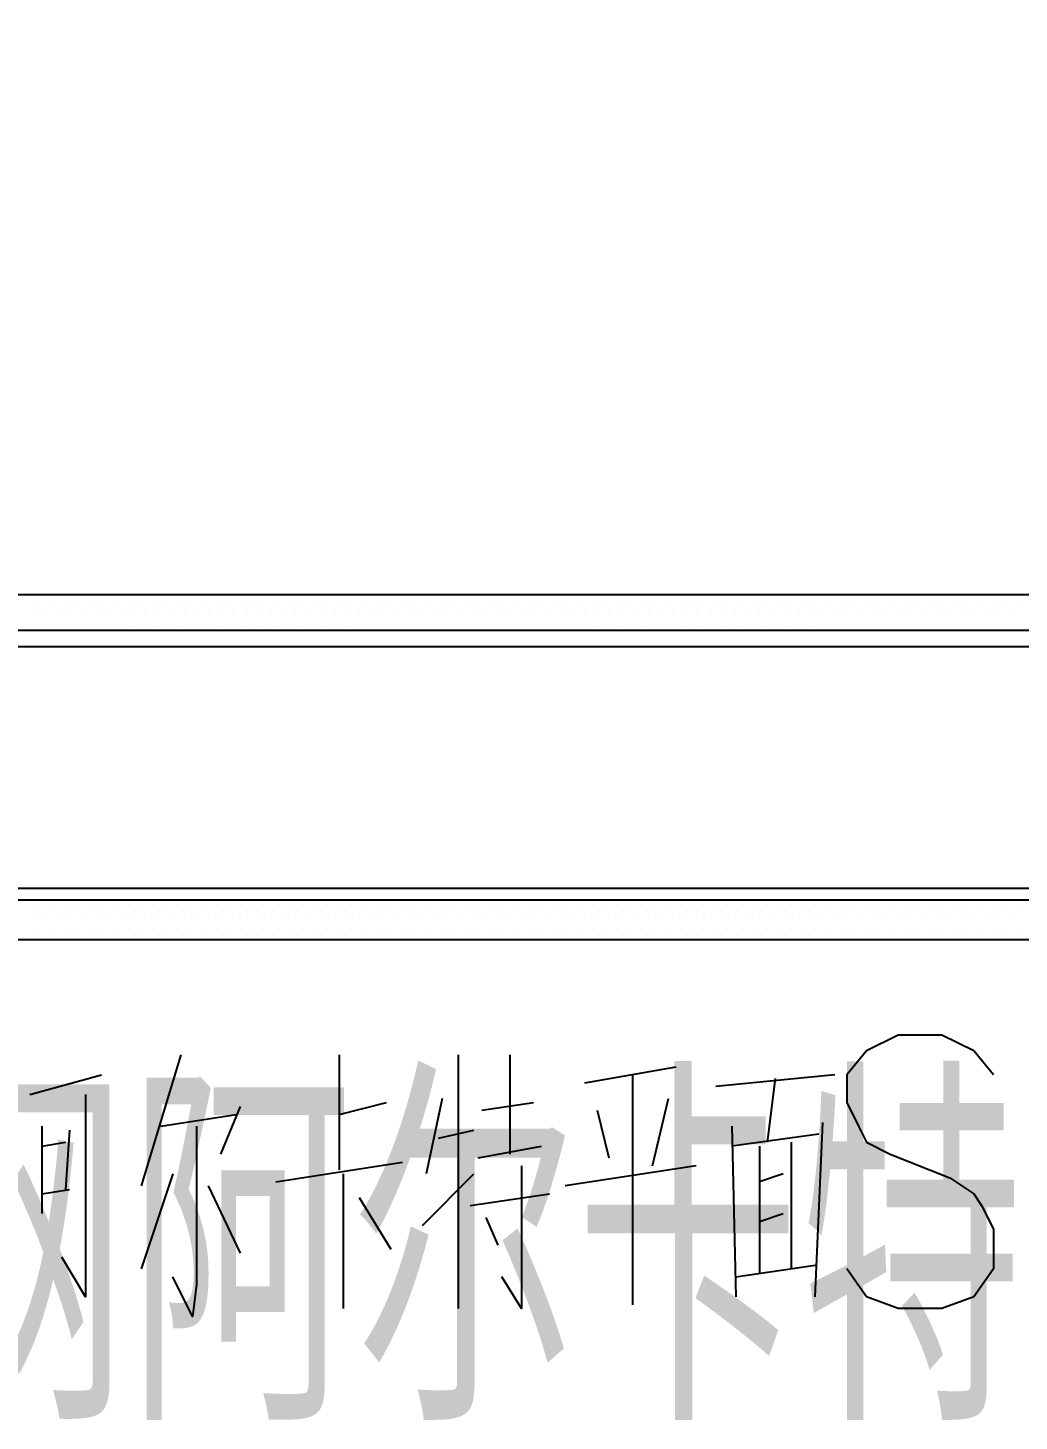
# Model space of a CAD drawing. Header units: metres. Extents: x 17 to 1264, y 17 to 859.
# Drawn here: x 277.8 to 313.8, y 98.7 to 149.3 of the extents above; entities that cross this region are included whole.
import ezdxf

# ---------------------------------------------------------------- set-up
doc = ezdxf.new("R2010")
doc.units = ezdxf.units.M
for name, color, linetype in [('LINES', 7, 'Continuous'), ('POLYLINES', 4, 'Continuous'), ('RECTS', 7, 'Continuous'), ('TEXTS', 3, 'Continuous')]:
    doc.layers.add(name, color=color, linetype=linetype)

msp = doc.modelspace()

# ---------------------------------------------------------------- linework, layer by layer
at = {"layer": 'LINES'}
for p, q in [((278.06, 128.02), (278.06, 128.02)), ((278.2, 128.45), (278.2, 128.45)), ((278.49, 128.02), (278.49, 128.02)), ((278.78, 128.45), (278.78, 128.45)), ((278.92, 128.02), (278.92, 128.02)), ((279.21, 128.45), (279.21, 128.45)), ((279.35, 128.02), (279.35, 128.02)), ((279.64, 128.45), (279.64, 128.45)), ((279.79, 128.02), (279.79, 128.02)), ((280.07, 128.45), (280.07, 128.45)), ((280.36, 128.02), (280.36, 128.02)), ((280.51, 128.45), (280.51, 128.45)), ((280.79, 128.02), (280.79, 128.02)), ((280.94, 128.45), (280.94, 128.45)), ((281.23, 128.02), (281.23, 128.02)), ((281.51, 128.45), (281.51, 128.45)), ((281.66, 128.02), (281.66, 128.02)), ((281.95, 128.45), (281.95, 128.45)), ((282.09, 128.02), (282.09, 128.02)), ((282.38, 128.45), (282.38, 128.45)), ((282.52, 128.02), (282.52, 128.02)), ((282.81, 128.45), (282.81, 128.45)), ((283.1, 128.02), (283.1, 128.02)), ((283.24, 128.45), (283.24, 128.45)), ((283.53, 128.02), (283.53, 128.02)), ((283.67, 128.45), (283.67, 128.45)), ((283.96, 128.02), (283.96, 128.02)), ((284.25, 128.45), (284.25, 128.45)), ((284.39, 128.02), (284.39, 128.02)), ((284.68, 128.45), (284.68, 128.45)), ((284.83, 128.02), (284.83, 128.02)), ((285.11, 128.45), (285.11, 128.45)), ((285.26, 128.02), (285.26, 128.02)), ((285.55, 128.45), (285.55, 128.45)), ((285.83, 128.02), (285.83, 128.02)), ((285.98, 128.45), (285.98, 128.45)), ((286.27, 128.02), (286.27, 128.02)), ((286.41, 128.45), (286.41, 128.45)), ((286.7, 128.02), (286.7, 128.02)), ((286.99, 128.45), (286.99, 128.45)), ((287.13, 128.02), (287.13, 128.02)), ((287.42, 128.45), (287.42, 128.45)), ((287.56, 128.02), (287.56, 128.02)), ((287.85, 128.45), (287.85, 128.45)), ((287.99, 128.02), (287.99, 128.02)), ((288.28, 128.45), (288.28, 128.45)), ((288.57, 128.02), (288.57, 128.02)), ((288.71, 128.45), (288.71, 128.45)), ((289, 128.02), (289, 128.02)), ((289.15, 128.45), (289.15, 128.45)), ((289.43, 128.02), (289.43, 128.02)), ((289.58, 128.45), (289.58, 128.45)), ((289.87, 128.02), (289.87, 128.02)), ((290.15, 128.45), (290.15, 128.45)), ((290.3, 128.02), (290.3, 128.02)), ((290.59, 128.45), (290.59, 128.45)), ((290.73, 128.02), (290.73, 128.02)), ((291.02, 128.45), (291.02, 128.45)), ((291.31, 128.02), (291.31, 128.02)), ((291.45, 128.45), (291.45, 128.45)), ((291.74, 128.02), (291.74, 128.02)), ((291.88, 128.45), (291.88, 128.45)), ((292.17, 128.02), (292.17, 128.02)), ((292.31, 128.45), (292.31, 128.45)), ((292.6, 128.02), (292.6, 128.02)), ((292.89, 128.45), (292.89, 128.45)), ((293.03, 128.02), (293.03, 128.02)), ((293.32, 128.45), (293.32, 128.45)), ((293.47, 128.02), (293.47, 128.02)), ((293.75, 128.45), (293.75, 128.45)), ((294.04, 128.02), (294.04, 128.02)), ((294.19, 128.45), (294.19, 128.45)), ((294.47, 128.02), (294.47, 128.02)), ((294.62, 128.45), (294.62, 128.45)), ((294.91, 128.02), (294.91, 128.02)), ((295.05, 128.45), (295.05, 128.45)), ((295.34, 128.02), (295.34, 128.02)), ((295.63, 128.45), (295.63, 128.45)), ((295.77, 128.02), (295.77, 128.02)), ((296.06, 128.45), (296.06, 128.45)), ((296.2, 128.02), (296.2, 128.02)), ((296.49, 128.45), (296.49, 128.45)), ((296.78, 128.02), (296.78, 128.02)), ((296.92, 128.45), (296.92, 128.45)), ((297.21, 128.02), (297.21, 128.02)), ((297.35, 128.45), (297.35, 128.45)), ((297.64, 128.02), (297.64, 128.02)), ((297.79, 128.45), (297.79, 128.45)), ((298.07, 128.02), (298.07, 128.02)), ((298.36, 128.45), (298.36, 128.45)), ((298.51, 128.02), (298.51, 128.02)), ((298.79, 128.45), (298.79, 128.45)), ((298.94, 128.02), (298.94, 128.02)), ((299.23, 128.45), (299.23, 128.45)), ((299.37, 128.02), (299.37, 128.02)), ((299.66, 128.45), (299.66, 128.45)), ((299.95, 128.02), (299.95, 128.02)), ((300.09, 128.45), (300.09, 128.45)), ((300.38, 128.02), (300.38, 128.02)), ((300.52, 128.45), (300.52, 128.45)), ((300.81, 128.02), (300.81, 128.02)), ((301.1, 128.45), (301.1, 128.45)), ((301.24, 128.02), (301.24, 128.02)), ((301.53, 128.45), (301.53, 128.45)), ((301.67, 128.02), (301.67, 128.02)), ((301.96, 128.45), (301.96, 128.45)), ((302.11, 128.02), (302.11, 128.02)), ((302.39, 128.45), (302.39, 128.45)), ((302.68, 128.02), (302.68, 128.02)), ((302.83, 128.45), (302.83, 128.45)), ((303.11, 128.02), (303.11, 128.02)), ((303.26, 128.45), (303.26, 128.45)), ((303.55, 128.02), (303.55, 128.02)), ((303.83, 128.45), (303.83, 128.45)), ((303.98, 128.02), (303.98, 128.02)), ((304.27, 128.45), (304.27, 128.45)), ((304.41, 128.02), (304.41, 128.02)), ((304.7, 128.45), (304.7, 128.45)), ((304.84, 128.02), (304.84, 128.02)), ((305.13, 128.45), (305.13, 128.45)), ((305.42, 128.02), (305.42, 128.02)), ((305.56, 128.45), (305.56, 128.45)), ((305.85, 128.02), (305.85, 128.02)), ((305.99, 128.45), (305.99, 128.45)), ((306.28, 128.02), (306.28, 128.02)), ((306.43, 128.45), (306.43, 128.45)), ((306.71, 128.02), (306.71, 128.02)), ((307, 128.45), (307, 128.45)), ((307.15, 128.02), (307.15, 128.02)), ((307.43, 128.45), (307.43, 128.45)), ((307.58, 128.02), (307.58, 128.02)), ((307.87, 128.45), (307.87, 128.45)), ((308.15, 128.02), (308.15, 128.02)), ((308.3, 128.45), (308.3, 128.45)), ((308.59, 128.02), (308.59, 128.02)), ((308.73, 128.45), (308.73, 128.45)), ((309.02, 128.02), (309.02, 128.02)), ((309.16, 128.45), (309.16, 128.45)), ((309.45, 128.02), (309.45, 128.02)), ((309.74, 128.45), (309.74, 128.45)), ((309.88, 128.02), (309.88, 128.02)), ((310.17, 128.45), (310.17, 128.45)), ((310.31, 128.02), (310.31, 128.02)), ((310.6, 128.45), (310.6, 128.45)), ((310.89, 128.02), (310.89, 128.02)), ((311.03, 128.45), (311.03, 128.45)), ((311.32, 128.02), (311.32, 128.02)), ((311.47, 128.45), (311.47, 128.45)), ((311.75, 128.02), (311.75, 128.02)), ((311.9, 128.45), (311.9, 128.45)), ((312.19, 128.02), (312.19, 128.02)), ((312.47, 128.45), (312.47, 128.45)), ((312.62, 128.02), (312.62, 128.02)), ((312.91, 128.45), (312.91, 128.45)), ((313.05, 128.02), (313.05, 128.02)), ((313.34, 128.45), (313.34, 128.45)), ((313.63, 128.02), (313.63, 128.02)), ((313.77, 128.45), (313.77, 128.45)), ((278.2, 127.58), (278.2, 127.58)), ((278.78, 127.58), (278.78, 127.58)), ((279.21, 127.58), (279.21, 127.58)), ((279.64, 127.58), (279.64, 127.58)), ((280.07, 127.58), (280.07, 127.58)), ((280.51, 127.58), (280.51, 127.58)), ((280.94, 127.58), (280.94, 127.58)), ((281.51, 127.58), (281.51, 127.58)), ((281.95, 127.58), (281.95, 127.58)), ((282.38, 127.58), (282.38, 127.58)), ((282.81, 127.58), (282.81, 127.58)), ((283.24, 127.58), (283.24, 127.58)), ((283.67, 127.58), (283.67, 127.58)), ((284.25, 127.58), (284.25, 127.58)), ((284.68, 127.58), (284.68, 127.58)), ((285.11, 127.58), (285.11, 127.58)), ((285.55, 127.58), (285.55, 127.58)), ((285.98, 127.58), (285.98, 127.58)), ((286.41, 127.58), (286.41, 127.58)), ((286.99, 127.58), (286.99, 127.58)), ((287.42, 127.58), (287.42, 127.58)), ((287.85, 127.58), (287.85, 127.58)), ((288.28, 127.58), (288.28, 127.58)), ((288.71, 127.58), (288.71, 127.58)), ((289.15, 127.58), (289.15, 127.58)), ((289.58, 127.58), (289.58, 127.58)), ((290.15, 127.58), (290.15, 127.58)), ((290.59, 127.58), (290.59, 127.58)), ((291.02, 127.58), (291.02, 127.58)), ((291.45, 127.58), (291.45, 127.58)), ((291.88, 127.58), (291.88, 127.58)), ((292.31, 127.58), (292.31, 127.58)), ((292.89, 127.58), (292.89, 127.58)), ((293.32, 127.58), (293.32, 127.58)), ((293.75, 127.58), (293.75, 127.58)), ((294.19, 127.58), (294.19, 127.58)), ((294.62, 127.58), (294.62, 127.58)), ((295.05, 127.58), (295.05, 127.58)), ((295.63, 127.58), (295.63, 127.58)), ((296.06, 127.58), (296.06, 127.58)), ((296.49, 127.58), (296.49, 127.58)), ((296.92, 127.58), (296.92, 127.58)), ((297.35, 127.58), (297.35, 127.58)), ((297.79, 127.58), (297.79, 127.58)), ((298.36, 127.58), (298.36, 127.58)), ((298.79, 127.58), (298.79, 127.58)), ((299.23, 127.58), (299.23, 127.58)), ((299.66, 127.58), (299.66, 127.58)), ((300.09, 127.58), (300.09, 127.58)), ((300.52, 127.58), (300.52, 127.58)), ((301.1, 127.58), (301.1, 127.58)), ((301.53, 127.58), (301.53, 127.58)), ((301.96, 127.58), (301.96, 127.58)), ((302.39, 127.58), (302.39, 127.58)), ((302.83, 127.58), (302.83, 127.58)), ((303.26, 127.58), (303.26, 127.58)), ((303.83, 127.58), (303.83, 127.58)), ((304.27, 127.58), (304.27, 127.58)), ((304.7, 127.58), (304.7, 127.58)), ((305.13, 127.58), (305.13, 127.58)), ((305.56, 127.58), (305.56, 127.58)), ((305.99, 127.58), (305.99, 127.58)), ((306.43, 127.58), (306.43, 127.58)), ((307, 127.58), (307, 127.58)), ((307.43, 127.58), (307.43, 127.58)), ((307.87, 127.58), (307.87, 127.58)), ((308.3, 127.58), (308.3, 127.58)), ((308.73, 127.58), (308.73, 127.58)), ((309.16, 127.58), (309.16, 127.58)), ((309.74, 127.58), (309.74, 127.58)), ((310.17, 127.58), (310.17, 127.58)), ((310.6, 127.58), (310.6, 127.58)), ((311.03, 127.58), (311.03, 127.58)), ((311.47, 127.58), (311.47, 127.58)), ((311.9, 127.58), (311.9, 127.58)), ((312.47, 127.58), (312.47, 127.58)), ((312.91, 127.58), (312.91, 127.58)), ((313.34, 127.58), (313.34, 127.58)), ((313.77, 127.58), (313.77, 127.58)), ((278.2, 117.5), (278.2, 117.5)), ((278.78, 117.5), (278.78, 117.5)), ((279.21, 117.5), (279.21, 117.5)), ((279.64, 117.5), (279.64, 117.5)), ((280.07, 117.5), (280.07, 117.5)), ((280.51, 117.5), (280.51, 117.5)), ((280.94, 117.5), (280.94, 117.5)), ((281.51, 117.5), (281.51, 117.5)), ((281.95, 117.5), (281.95, 117.5)), ((282.38, 117.5), (282.38, 117.5)), ((282.81, 117.5), (282.81, 117.5)), ((283.24, 117.5), (283.24, 117.5)), ((283.67, 117.5), (283.67, 117.5)), ((284.25, 117.5), (284.25, 117.5)), ((284.68, 117.5), (284.68, 117.5)), ((285.11, 117.5), (285.11, 117.5)), ((285.55, 117.5), (285.55, 117.5)), ((285.98, 117.5), (285.98, 117.5)), ((286.41, 117.5), (286.41, 117.5)), ((286.99, 117.5), (286.99, 117.5)), ((287.42, 117.5), (287.42, 117.5)), ((287.85, 117.5), (287.85, 117.5)), ((288.28, 117.5), (288.28, 117.5)), ((288.71, 117.5), (288.71, 117.5)), ((289.15, 117.5), (289.15, 117.5)), ((289.58, 117.5), (289.58, 117.5)), ((290.15, 117.5), (290.15, 117.5)), ((290.59, 117.5), (290.59, 117.5)), ((291.02, 117.5), (291.02, 117.5)), ((291.45, 117.5), (291.45, 117.5)), ((291.88, 117.5), (291.88, 117.5)), ((292.31, 117.5), (292.31, 117.5)), ((292.89, 117.5), (292.89, 117.5)), ((293.32, 117.5), (293.32, 117.5)), ((293.75, 117.5), (293.75, 117.5)), ((294.19, 117.5), (294.19, 117.5)), ((294.62, 117.5), (294.62, 117.5)), ((295.05, 117.5), (295.05, 117.5)), ((295.63, 117.5), (295.63, 117.5)), ((296.06, 117.5), (296.06, 117.5)), ((296.49, 117.5), (296.49, 117.5)), ((296.92, 117.5), (296.92, 117.5)), ((297.35, 117.5), (297.35, 117.5)), ((297.79, 117.5), (297.79, 117.5)), ((298.36, 117.5), (298.36, 117.5)), ((298.79, 117.5), (298.79, 117.5)), ((299.23, 117.5), (299.23, 117.5)), ((299.66, 117.5), (299.66, 117.5)), ((300.09, 117.5), (300.09, 117.5)), ((300.52, 117.5), (300.52, 117.5)), ((301.1, 117.5), (301.1, 117.5)), ((301.53, 117.5), (301.53, 117.5)), ((301.96, 117.5), (301.96, 117.5)), ((302.39, 117.5), (302.39, 117.5)), ((302.83, 117.5), (302.83, 117.5)), ((303.26, 117.5), (303.26, 117.5)), ((303.83, 117.5), (303.83, 117.5)), ((304.27, 117.5), (304.27, 117.5)), ((304.7, 117.5), (304.7, 117.5)), ((305.13, 117.5), (305.13, 117.5)), ((305.56, 117.5), (305.56, 117.5)), ((305.99, 117.5), (305.99, 117.5)), ((306.43, 117.5), (306.43, 117.5)), ((307, 117.5), (307, 117.5)), ((307.43, 117.5), (307.43, 117.5)), ((307.87, 117.5), (307.87, 117.5)), ((308.3, 117.5), (308.3, 117.5)), ((308.73, 117.5), (308.73, 117.5)), ((309.16, 117.5), (309.16, 117.5)), ((309.74, 117.5), (309.74, 117.5)), ((310.17, 117.5), (310.17, 117.5)), ((310.6, 117.5), (310.6, 117.5)), ((311.03, 117.5), (311.03, 117.5)), ((311.47, 117.5), (311.47, 117.5)), ((311.9, 117.5), (311.9, 117.5)), ((312.47, 117.5), (312.47, 117.5)), ((312.91, 117.5), (312.91, 117.5)), ((313.34, 117.5), (313.34, 117.5)), ((313.77, 117.5), (313.77, 117.5)), ((278.06, 117.07), (278.06, 117.07)), ((278.49, 117.07), (278.49, 117.07)), ((278.92, 117.07), (278.92, 117.07)), ((279.35, 117.07), (279.35, 117.07)), ((279.79, 117.07), (279.79, 117.07)), ((280.36, 117.07), (280.36, 117.07)), ((280.79, 117.07), (280.79, 117.07)), ((281.23, 117.07), (281.23, 117.07)), ((281.66, 117.07), (281.66, 117.07)), ((282.09, 117.07), (282.09, 117.07)), ((282.52, 117.07), (282.52, 117.07)), ((283.1, 117.07), (283.1, 117.07)), ((283.53, 117.07), (283.53, 117.07)), ((283.96, 117.07), (283.96, 117.07)), ((284.39, 117.07), (284.39, 117.07)), ((284.83, 117.07), (284.83, 117.07)), ((285.26, 117.07), (285.26, 117.07)), ((285.83, 117.07), (285.83, 117.07)), ((286.27, 117.07), (286.27, 117.07)), ((286.7, 117.07), (286.7, 117.07)), ((287.13, 117.07), (287.13, 117.07)), ((287.56, 117.07), (287.56, 117.07)), ((287.99, 117.07), (287.99, 117.07)), ((288.57, 117.07), (288.57, 117.07)), ((289, 117.07), (289, 117.07)), ((289.43, 117.07), (289.43, 117.07)), ((289.87, 117.07), (289.87, 117.07)), ((290.3, 117.07), (290.3, 117.07)), ((290.73, 117.07), (290.73, 117.07)), ((291.31, 117.07), (291.31, 117.07)), ((291.74, 117.07), (291.74, 117.07)), ((292.17, 117.07), (292.17, 117.07)), ((292.6, 117.07), (292.6, 117.07)), ((293.03, 117.07), (293.03, 117.07)), ((293.47, 117.07), (293.47, 117.07)), ((294.04, 117.07), (294.04, 117.07)), ((294.47, 117.07), (294.47, 117.07)), ((294.91, 117.07), (294.91, 117.07)), ((295.34, 117.07), (295.34, 117.07)), ((295.77, 117.07), (295.77, 117.07)), ((296.2, 117.07), (296.2, 117.07)), ((296.78, 117.07), (296.78, 117.07)), ((297.21, 117.07), (297.21, 117.07)), ((297.64, 117.07), (297.64, 117.07)), ((298.07, 117.07), (298.07, 117.07)), ((298.51, 117.07), (298.51, 117.07)), ((298.94, 117.07), (298.94, 117.07)), ((299.37, 117.07), (299.37, 117.07)), ((299.95, 117.07), (299.95, 117.07)), ((300.38, 117.07), (300.38, 117.07)), ((300.81, 117.07), (300.81, 117.07)), ((301.24, 117.07), (301.24, 117.07)), ((301.67, 117.07), (301.67, 117.07)), ((302.11, 117.07), (302.11, 117.07)), ((302.68, 117.07), (302.68, 117.07)), ((303.11, 117.07), (303.11, 117.07)), ((303.55, 117.07), (303.55, 117.07)), ((303.98, 117.07), (303.98, 117.07)), ((304.41, 117.07), (304.41, 117.07)), ((304.84, 117.07), (304.84, 117.07)), ((305.42, 117.07), (305.42, 117.07)), ((305.85, 117.07), (305.85, 117.07)), ((306.28, 117.07), (306.28, 117.07)), ((306.71, 117.07), (306.71, 117.07)), ((307.15, 117.07), (307.15, 117.07)), ((307.58, 117.07), (307.58, 117.07)), ((308.15, 117.07), (308.15, 117.07)), ((308.59, 117.07), (308.59, 117.07)), ((309.02, 117.07), (309.02, 117.07)), ((309.45, 117.07), (309.45, 117.07)), ((309.88, 117.07), (309.88, 117.07)), ((310.31, 117.07), (310.31, 117.07)), ((310.89, 117.07), (310.89, 117.07)), ((311.32, 117.07), (311.32, 117.07)), ((311.75, 117.07), (311.75, 117.07)), ((312.19, 117.07), (312.19, 117.07)), ((312.62, 117.07), (312.62, 117.07)), ((313.05, 117.07), (313.05, 117.07)), ((313.63, 117.07), (313.63, 117.07)), ((278.2, 116.64), (278.2, 116.64)), ((278.78, 116.64), (278.78, 116.64)), ((279.21, 116.64), (279.21, 116.64)), ((279.64, 116.64), (279.64, 116.64)), ((280.07, 116.64), (280.07, 116.64)), ((280.51, 116.64), (280.51, 116.64)), ((280.94, 116.64), (280.94, 116.64)), ((281.51, 116.64), (281.51, 116.64)), ((281.95, 116.64), (281.95, 116.64)), ((282.38, 116.64), (282.38, 116.64)), ((282.81, 116.64), (282.81, 116.64)), ((283.24, 116.64), (283.24, 116.64)), ((283.67, 116.64), (283.67, 116.64)), ((284.25, 116.64), (284.25, 116.64)), ((284.68, 116.64), (284.68, 116.64)), ((285.11, 116.64), (285.11, 116.64)), ((285.55, 116.64), (285.55, 116.64)), ((285.98, 116.64), (285.98, 116.64)), ((286.41, 116.64), (286.41, 116.64)), ((286.99, 116.64), (286.99, 116.64)), ((287.42, 116.64), (287.42, 116.64)), ((287.85, 116.64), (287.85, 116.64)), ((288.28, 116.64), (288.28, 116.64)), ((288.71, 116.64), (288.71, 116.64)), ((289.15, 116.64), (289.15, 116.64)), ((289.58, 116.64), (289.58, 116.64)), ((290.15, 116.64), (290.15, 116.64)), ((290.59, 116.64), (290.59, 116.64)), ((291.02, 116.64), (291.02, 116.64)), ((291.45, 116.64), (291.45, 116.64)), ((291.88, 116.64), (291.88, 116.64)), ((292.31, 116.64), (292.31, 116.64)), ((292.89, 116.64), (292.89, 116.64)), ((293.32, 116.64), (293.32, 116.64)), ((293.75, 116.64), (293.75, 116.64)), ((294.19, 116.64), (294.19, 116.64)), ((294.62, 116.64), (294.62, 116.64)), ((295.05, 116.64), (295.05, 116.64)), ((295.63, 116.64), (295.63, 116.64)), ((296.06, 116.64), (296.06, 116.64)), ((296.49, 116.64), (296.49, 116.64)), ((296.92, 116.64), (296.92, 116.64)), ((297.35, 116.64), (297.35, 116.64)), ((297.79, 116.64), (297.79, 116.64)), ((298.36, 116.64), (298.36, 116.64)), ((298.79, 116.64), (298.79, 116.64)), ((299.23, 116.64), (299.23, 116.64)), ((299.66, 116.64), (299.66, 116.64)), ((300.09, 116.64), (300.09, 116.64)), ((300.52, 116.64), (300.52, 116.64)), ((301.1, 116.64), (301.1, 116.64)), ((301.53, 116.64), (301.53, 116.64)), ((301.96, 116.64), (301.96, 116.64)), ((302.39, 116.64), (302.39, 116.64)), ((302.83, 116.64), (302.83, 116.64)), ((303.26, 116.64), (303.26, 116.64)), ((303.83, 116.64), (303.83, 116.64)), ((304.27, 116.64), (304.27, 116.64)), ((304.7, 116.64), (304.7, 116.64)), ((305.13, 116.64), (305.13, 116.64)), ((305.56, 116.64), (305.56, 116.64)), ((305.99, 116.64), (305.99, 116.64)), ((306.43, 116.64), (306.43, 116.64)), ((307, 116.64), (307, 116.64)), ((307.43, 116.64), (307.43, 116.64)), ((307.87, 116.64), (307.87, 116.64)), ((308.3, 116.64), (308.3, 116.64)), ((308.73, 116.64), (308.73, 116.64)), ((309.16, 116.64), (309.16, 116.64)), ((309.74, 116.64), (309.74, 116.64)), ((310.17, 116.64), (310.17, 116.64)), ((310.6, 116.64), (310.6, 116.64)), ((311.03, 116.64), (311.03, 116.64)), ((311.47, 116.64), (311.47, 116.64)), ((311.9, 116.64), (311.9, 116.64)), ((312.47, 116.64), (312.47, 116.64)), ((312.91, 116.64), (312.91, 116.64)), ((313.34, 116.64), (313.34, 116.64)), ((313.77, 116.64), (313.77, 116.64)), ((283.39, 112.03), (281.95, 107.28)), ((289.15, 112.03), (289.15, 107.86)), ((293.47, 112.03), (293.47, 102.82)), ((295.34, 112.03), (295.34, 108.43)), ((277.91, 110.59), (280.51, 111.31)), ((298.07, 111.02), (301.39, 111.6)), ((299.8, 111.31), (299.8, 102.96)), ((307.15, 111.31), (302.83, 110.88)), ((304.7, 108.86), (304.99, 111.17)), ((289.15, 109.87), (290.87, 110.3)), ((292.89, 110.45), (292.31, 107.71)), ((294.33, 110.02), (296.2, 110.3)), ((300.52, 108), (301.1, 110.45)), ((282.67, 109.44), (285.4, 109.87)), ((285.55, 110.16), (284.83, 108.43)), ((298.51, 110.02), (298.94, 108.29)), ((278.35, 109.44), (278.35, 106.27)), ((279.35, 109.3), (279.21, 107.14)), ((292.75, 109.01), (294.04, 109.3)), ((303.4, 109.44), (303.55, 103.25)), ((306.43, 103.25), (306.71, 109.58)), ((278.35, 108.72), (279.21, 108.86)), ((306.57, 109.15), (303.4, 108.72)), ((305.56, 108.86), (305.56, 104.26)), ((294.19, 108.29), (296.49, 108.72)), ((304.41, 108.72), (304.41, 104.11)), ((286.84, 107.42), (291.45, 108.14)), ((302.11, 108), (297.35, 107.28)), ((283.1, 107.71), (281.95, 104.26)), ((284.39, 107.28), (285.55, 104.83)), ((289.29, 107.71), (289.29, 102.82)), ((292.17, 105.84), (294.04, 107.71)), ((305.27, 107.71), (304.41, 107.42)), ((278.35, 106.99), (279.35, 107.14)), ((289.87, 106.85), (291.02, 104.98)), ((293.9, 106.56), (296.78, 106.99)), ((304.41, 105.98), (305.27, 106.27)), ((294.47, 106.13), (294.91, 105.12)), ((303.55, 103.97), (306.43, 104.4))]:
    msp.add_line(p, q, dxfattribs=at)
at = {"layer": 'POLYLINES'}
for points in [[(312.91, 111.31), (312.19, 112.18), (311.03, 112.75), (309.45, 112.75), (308.3, 112.18), (307.58, 111.31), (307.58, 110.3), (308.01, 109.44), (308.3, 108.86), (309.16, 108.43), (311.32, 107.57), (312.19, 106.99), (312.47, 106.56), (312.91, 105.7), (312.91, 104.26), (312.19, 103.25), (311.03, 102.82), (309.45, 102.82), (308.3, 103.25), (307.58, 104.26)], [(279.93, 110.59), (279.93, 103.25), (279.07, 104.69)], [(283.96, 109.44), (283.96, 103.68), (283.82, 102.53), (283.1, 103.97)], [(295.77, 108), (295.77, 102.82), (295.05, 103.97)]]:
    msp.add_lwpolyline(points, dxfattribs=at)
at = {"layer": 'RECTS'}
for points in [[(242.06, 747.36), (414.14, 747.36), (414.14, 116.21), (242.06, 116.21)], [(243.5, 745.92), (412.7, 745.92), (412.7, 117.65), (243.5, 117.65)], [(249.26, 732.96), (406.94, 732.96), (406.94, 127.44), (249.26, 127.44)], [(250.7, 731.23), (405.64, 731.23), (405.64, 128.74), (250.7, 128.74)], [(257.18, 126.86), (398.87, 126.86), (398.87, 118.08), (257.18, 118.08)]]:
    msp.add_lwpolyline(points, dxfattribs=at)

# ---------------------------------------------------------------- texts
at = {"layer": 'TEXTS', "width": 0.601633}
msp.add_text('地网阿尔卡特平面SDH设备机架图', height=10.39, dxfattribs=at).set_placement((265.24, 99.91))

doc.saveas('drawing.dxf')
